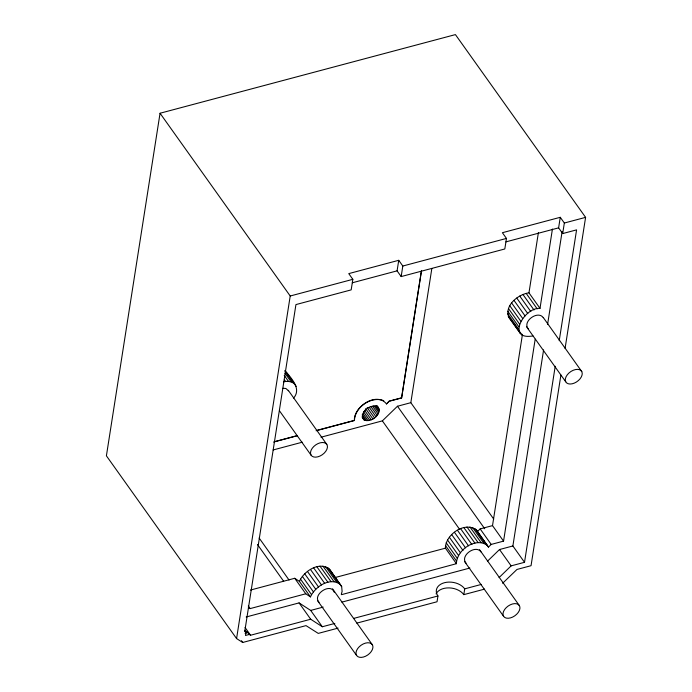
<?xml version="1.0" encoding="UTF-8"?>
<svg xmlns="http://www.w3.org/2000/svg" width="692" height="692" viewBox="0 0 692 692"><rect width="100%" height="100%" fill="white"/><g stroke="black" fill="none" stroke-linecap="round" stroke-linejoin="round"><path stroke-width="1.04" d="M317.022 430.337L354.365 420.399C353.846 406.178 377.019 391.629 386.499 403.946L389.233 401.256L401.594 397.969L421.566 270.425M383.766 400.72C371.838 395.668 354.641 407.06 354.451 420.528L316.08 430.753M378.342 407.614C371.881 402.087 357.911 412.839 364.009 419.871C371.319 423.487 383.766 413.089 377.123 405.901M335.43 577.457L445.371 548.185C445.51 534.518 464.652 521.119 476.485 530.011L488.466 547.104L491.199 544.422L503.56 541.127L535.184 339.192M487.531 545.521C475.707 536.629 456.556 550.036 456.417 563.695L341.519 594.67M520.349 333.527L509.303 318.017C503.326 306.106 518.04 294.299 528.965 292.846L540.011 308.355C523.576 307.283 505.999 340.68 532.97 335.923M565.079 348.387L585.596 217.366L455.423 34.6L160.051 113.246L106.404 455.82L236.577 638.578L242.702 642.47L306.002 625.62L318.259 633.396L338.059 628.12M236.577 638.578L290.216 296.003L160.051 113.246M249.319 634.452L247.961 632.54L244.622 630.377L245.98 632.289L245.478 635.472L249.319 634.452L250.556 635.247L310.699 619.236L322.325 626.753L334.824 623.431M559.222 340.68L576.583 229.865L562.691 233.567L564.343 223.023L560.269 217.305L502.392 232.711L506.466 238.429L504.814 248.973L401.161 276.575L402.813 266.031L398.739 260.304L348.759 273.617L352.833 279.334L351.181 289.879L295.934 304.584L244.743 631.485L245.98 632.289M401.161 276.575L397.087 270.849L398.739 260.304M401.594 397.969L421.307 271.359M493.733 519.087L410.832 402.683L431.851 268.427M481.433 584.394L464.713 588.849A15.155 10.181 8.9 0 0 444.428 582.716A15.155 10.181 8.9 0 0 437.95 595.976L437.041 601.763L356.812 623.129M436.081 593.866A15.155 10.181 8.9 0 1 449.169 587.889A15.155 10.181 8.9 0 1 463.804 594.644L464.713 588.849M503.56 541.127L492.514 525.617L522.469 334.305M528.965 292.846L538.411 232.555M540.011 308.355L552.432 229.026M562.691 233.567L558.617 227.85L560.269 217.305M499.079 577.578L511.154 565.866L524.519 562.311L512.884 545.971L543.592 349.918M547.597 324.349L562.112 231.647M524.519 562.311L555.218 366.25M560.909 375.021L531.049 565.701L516.985 569.447L502.626 583.252M341.294 594.341L342.099 591.444L341.675 586.6L329.478 569.153C319.194 561.039 303.97 571.064 299.402 581.392L310.448 596.911C315.016 586.574 330.24 576.548 340.533 584.662M293.633 398.082C301.946 388.446 290.839 378.091 285.225 370.635M401.507 397.831L389.138 401.126L386.499 403.946M488.466 547.104L477.419 531.594L480.153 528.904L492.514 525.617M320.984 437.214L382.365 420.874L397.467 406.239L410.832 402.683M487.445 561.238L499.52 549.534L512.884 545.971M290.216 296.003L352.833 279.334M402.813 266.031L506.466 238.429M564.343 223.023L585.596 217.366M352.315 282.777L397.087 270.849M505.904 241.88L558.617 227.85M274.499 441.66L297.318 435.588M273.556 442.067L297.404 435.718M273.132 449.956L302.266 442.205M250.426 590.068L294.723 578.278L299.402 581.392M248.359 607.403L250.149 608.597L305.777 593.788L310.448 596.911M246.188 616.979L299.065 602.905L310.691 610.422L322.325 626.753M310.691 610.422L323.173 607.1M341.9 602.118L469.859 568.046M245.08 633.31L247.961 632.54M353.577 618.44L437.95 595.976M463.804 594.644L484.53 589.126M283.469 381.828C287.422 380.894 292.171 381.231 295.043 384.423M283.019 388.264L285.891 388.497L288.503 390.807M528.368 328.925C521.846 321.693 537.848 309.921 543.289 317.663M509.303 318.017L510.445 319.021M466.071 563.167C459.549 555.944 475.551 544.163 480.992 551.905M319.064 602.308C311.962 594.791 330.62 582.171 334.262 592.231M526.162 293.373L537.208 308.883M543.263 317.498L581.79 371.595A9.532 5.908 -35.5 0 1 572.12 383.809A9.532 5.908 -35.5 0 1 567.371 374.683A9.532 5.908 -35.5 0 1 581.79 371.595M522.936 294.481L533.982 309.99M519.761 296.064L530.807 311.573M516.742 298.062L527.788 313.571M514.009 300.397L525.055 315.915M511.656 302.992L522.702 318.502M526.577 326.823L565.727 381.794M509.788 305.726L520.834 321.244M508.456 308.511L519.51 324.029M507.729 311.236L518.784 326.745M507.634 313.787L518.68 329.297M513.464 322.974L515.306 325.56M518.991 330.724L522.062 335.032M508.162 316.08L519.216 331.589M397.467 406.239L484.737 528.766M499.52 549.534L511.154 565.866M480.153 528.904L491.199 544.422M474.781 528.506L485.827 544.016M472.567 527.477L483.622 542.995M469.946 526.984L480.992 542.493M467.005 527.027L478.051 542.537M463.865 527.615L474.911 543.125M479.53 549.664L519.303 605.509A9.532 5.908 -35.5 0 1 510.367 617.921A9.532 5.908 -35.5 0 1 504.719 609.393A9.532 5.908 -35.5 0 1 519.303 605.509M377.105 406.04L378.931 408.609M376.154 405.512L379.207 409.794M375.497 405.97L379.155 411.117M373.896 405.659L378.784 412.518M460.638 528.723L471.918 544.552M372.599 406.239L378.091 413.954M382.365 420.874L459.661 529.406M371.024 406.801L377.131 415.364M457.464 530.306L468.51 545.815M369.199 407.277L375.92 416.705M367.184 407.631L374.502 417.916M454.445 532.304L465.491 547.813M365.627 408.661L372.945 418.945M364.597 410.339L371.31 419.759M451.712 534.648L462.991 550.477M363.542 411.766L369.64 420.329M363.136 413.781L368.023 420.641M362.236 414.664L366.509 420.658M449.359 537.234L460.414 552.744M362.098 416.117L365.151 420.399M362.184 417.302L364.009 419.871M464.479 561.402L503.629 616.373M447.49 539.976L458.536 555.486M446.167 542.762L457.213 558.271M445.44 545.478L456.486 560.987M445.337 548.029L456.417 563.695M286.367 372.573L296.185 386.361M284.749 370.851L293.339 382.918M284.992 373.273L291.133 381.889M284.213 375.358L288.503 381.396M284.343 379.718L285.562 381.439M288.279 390.314L326.814 444.411A9.532 5.908 -35.5 0 1 317.879 456.815A9.532 5.908 -35.5 0 1 312.23 448.286A9.532 5.908 -35.5 0 1 326.814 444.411M279.447 410.771L311.14 455.267M341.675 586.6L329.478 569.153M327.774 567.648L338.82 583.157M325.569 566.618L336.615 582.128M322.939 566.125L333.994 581.635M320.007 566.168L331.053 581.678M316.858 566.757L327.913 582.266M332.523 588.806L372.296 644.65A9.532 5.908 -35.5 0 1 363.369 657.054A9.532 5.908 -35.5 0 1 357.712 648.534A9.532 5.908 -35.5 0 1 372.296 644.65M313.64 567.864L324.686 583.373M310.457 569.447L321.503 584.956M307.447 571.445L318.493 586.954M304.705 573.789L315.76 589.299M302.361 576.375L313.407 591.885M317.472 600.544L356.622 655.506M300.484 579.109L311.53 594.627M294.723 578.278L305.777 593.788M259.128 538.021L289.048 580.034M257.467 544.509L283.651 581.263M299.065 602.905L310.699 619.236M248.307 606.01L250.149 608.597M245.046 627.514L250.556 635.247M241.456 640.714L242.702 642.47M476.485 530.011L477.419 531.594"/></g></svg>
